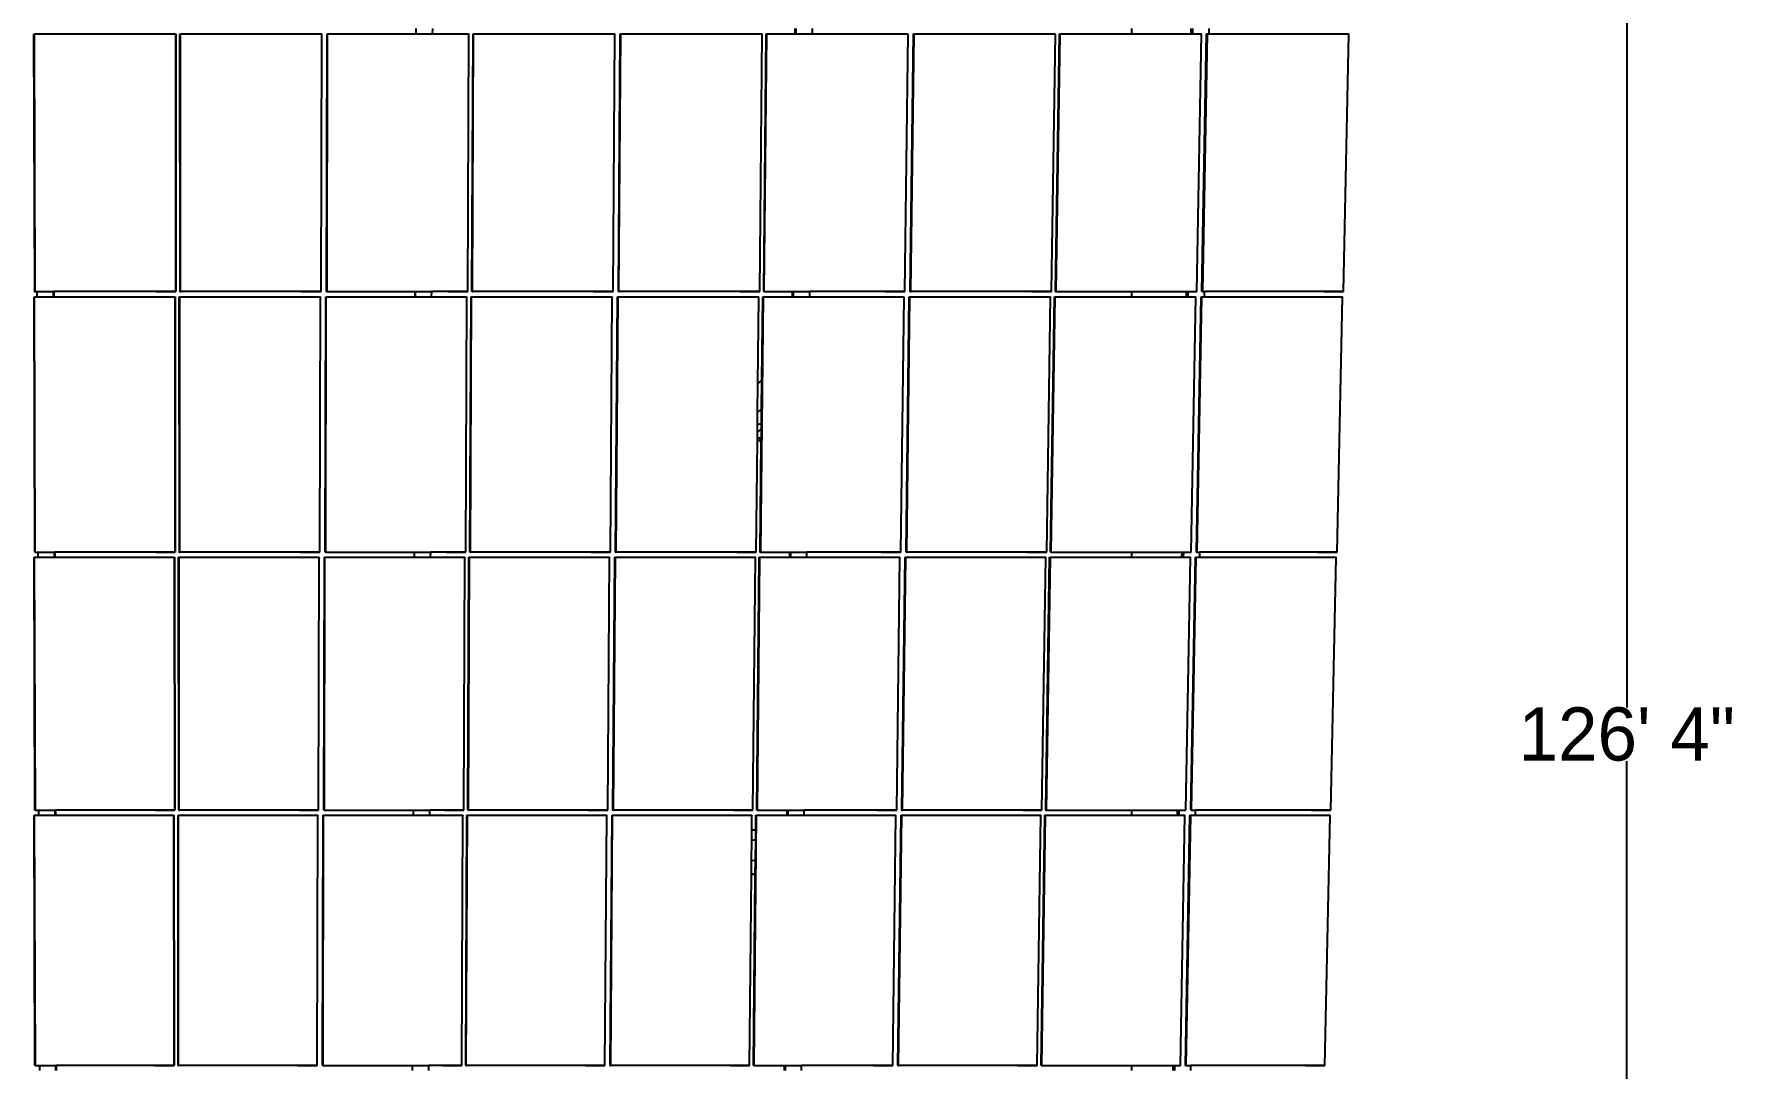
# Model space of a CAD drawing. Header units: inches. Extents: x -877 to 684, y -1170 to 1151.
# Drawn here: x -83 to 684, y -64 to 403 of the extents above; entities that cross this region are included whole.
import ezdxf

# ---------------------------------------------------------------- set-up
doc = ezdxf.new("R2010")
doc.units = ezdxf.units.IN
doc.header["$MEASUREMENT"] = 0
doc.dimstyles.get("Standard").update_dxf_attribs({"dimtxt": 24, "dimasz": 0.18, "dimexe": 0.18, "dimexo": 0.0625, "dimgap": 0.09, "dimtad": 0, "dimtih": 1, "dimtoh": 1, "dimdec": 4, "dimzin": 0, "dimdsep": 46, "dimtxsty": 'Standard', "dimcen": 0.09, "dimclrd": 1, "dimclre": 1, "dimclrt": 1, "dimadec": 0, "dimazin": 0, "dimtfac": 1, "dimtdec": 4, "dimtofl": 0, "dimtmove": 0, "dimatfit": 3, "dimfxl": 1, "dimtolj": 1, "dimtzin": 0, "dimarcsym": 0})

# ---------------------------------------------------------------- blocks, each defined once
blk = doc.blocks.new('*D1')
at = {"color": 1, "lineweight": -2, "transparency": 16777216}
for p, q in [((525.22, 1014.76), (636.3, 1014.76)), ((636.12, 1014.58), (636.12, 98.97)), ((636.12, -840.82), (636.12, 74.79)), ((481.15, -841), (636.3, -841))]:
    blk.add_line(p, q, dxfattribs=at)
at = {"color": 1, "transparency": 16777216}
for points in [[(636.09, 1014.58), (636.15, 1014.58), (636.12, 1014.76)], [(636.09, -840.82), (636.15, -840.82), (636.12, -841)]]:
    blk.add_solid(points, dxfattribs=at)
at = {"layer": 'Defpoints', "color": 0, "transparency": 16777216}
for p in [(525.15, 1014.76), (481.08, -841), (636.12, -841)]:
    blk.add_point(p, dxfattribs=at)
at = {"color": 1, "transparency": 16777216, "insert": (636.12, 86.88), "char_height": 24, "attachment_point": 5}
blk.add_mtext('\\A1;126\' 4"', dxfattribs=at)

msp = doc.modelspace()

# ---------------------------------------------------------------- linework, layer by layer
for p, q in [((-83.41542, 403.21768), (-83.44477, 403.18355)), ((-83.44477, 403.18355), (-83.24874, 403.18245)), ((-83.05052, 286.87324), (-83.44477, 403.18355)), ((-83.24874, 403.18245), (-83.15572, 403.18355)), ((-82.85541, 286.87298), (-83.24874, 403.18245)), ((-19.39535, 403.18249), (-83.15572, 403.18355)), ((-74.75549, 403.21754), (-19.38853, 403.21663)), ((-19.38853, 403.21663), (-19.39535, 403.18249)), ((-19.30372, 286.8722), (-19.39535, 403.18249)), ((-19.38853, 403.21663), (-19.29696, 286.9469)), ((-17.48553, 403.21517), (-17.49168, 403.18103)), ((-17.49168, 403.18103), (-17.29565, 403.17994)), ((-17.40904, 286.87075), (-17.49168, 403.18103)), ((-17.48553, 403.21517), (46.54139, 403.21412)), ((-17.29565, 403.17994), (-17.20263, 403.18103)), ((-17.21393, 286.87049), (-17.29565, 403.17994)), ((46.55773, 403.17998), (-17.20263, 403.18103)), ((46.33775, 286.86971), (46.55773, 403.17998)), ((46.54958, 403.19696), (46.54139, 403.21412)), ((46.54958, 403.19696), (46.55773, 403.17998)), ((48.7838, 286.94441), (49.0153, 403.21412)), ((48.80089, 286.86971), (49.03255, 403.17998)), ((48.99599, 286.86945), (49.22858, 403.17888)), ((49.0153, 403.21412), (49.03255, 403.17998)), ((49.0153, 403.21412), (89.07337, 403.21346)), ((49.03255, 403.17998), (49.22858, 403.17888)), ((49.22858, 403.17888), (49.32161, 403.17998)), ((113.08186, 403.17892), (49.32161, 403.17998)), ((89.08203, 405.671), (89.07337, 403.21346)), ((89.07337, 403.21346), (89.26248, 403.21345)), ((89.26248, 403.21345), (89.27115, 405.671)), ((89.26248, 403.21345), (96.66894, 403.21333)), ((96.66894, 403.21333), (96.67834, 405.67086)), ((96.66894, 403.21333), (113.04217, 403.21306)), ((112.54767, 286.86866), (113.08186, 403.17892)), ((113.04217, 403.21306), (113.06216, 403.19591)), ((113.06216, 403.19591), (113.08186, 403.17892)), ((114.40227, 286.94192), (114.94517, 403.2116)), ((114.44234, 286.86721), (114.98562, 403.17746)), ((114.63745, 286.86696), (115.18165, 403.17637)), ((114.94517, 403.2116), (114.98562, 403.17746)), ((114.94517, 403.2116), (178.97203, 403.21055)), ((114.98562, 403.17746), (115.18165, 403.17637)), ((115.18165, 403.17637), (115.27468, 403.17746)), ((179.03486, 403.17641), (115.27468, 403.17746)), ((178.18912, 286.86617), (179.03486, 403.17641)), ((178.97203, 403.21055), (179.00368, 403.19339)), ((179.00368, 403.19339), (179.03486, 403.17641)), ((180.589, 286.94087), (181.44598, 403.21055)), ((180.65225, 286.86617), (181.50984, 403.17641)), ((180.84735, 286.86592), (181.70586, 403.17532)), ((181.44598, 403.21055), (181.50984, 403.17641)), ((181.44598, 403.21055), (245.47284, 403.2095)), ((181.50984, 403.17641), (181.70586, 403.17532)), ((181.70586, 403.17532), (181.7989, 403.17641)), ((245.55902, 403.17536), (181.7989, 403.17641)), ((244.39902, 286.86513), (245.55902, 403.17536)), ((245.47284, 403.2095), (245.51625, 403.19234)), ((245.51625, 403.19234), (245.55902, 403.17536)), ((246.20744, 286.93838), (247.37583, 403.20804)), ((246.29368, 286.86368), (247.46289, 403.1739)), ((246.48878, 286.86343), (247.65891, 403.1728)), ((247.37583, 403.20804), (247.46289, 403.1739)), ((247.37583, 403.20804), (260.29294, 403.20782)), ((247.46289, 403.1739), (247.65891, 403.1728)), ((247.65891, 403.1728), (247.75194, 403.1739)), ((311.512, 403.17284), (247.75194, 403.1739)), ((260.31824, 405.66544), (260.29294, 403.20782)), ((260.29294, 403.20782), (260.84555, 403.20781)), ((260.84555, 403.20781), (260.87091, 405.66543)), ((260.84555, 403.20781), (268.25202, 403.20769)), ((268.25202, 403.20769), (268.27809, 405.66529)), ((268.25202, 403.20769), (311.40268, 403.20698)), ((310.04044, 286.86264), (311.512, 403.17284)), ((311.512, 403.17284), (311.40268, 403.20698)), ((312.39415, 286.93734), (313.87663, 403.20698)), ((312.50357, 286.86264), (313.98709, 403.17284)), ((312.69868, 286.86238), (314.18311, 403.17175)), ((313.87663, 403.20698), (313.98709, 403.17284)), ((313.87663, 403.20698), (377.90347, 403.20593)), ((313.98709, 403.17284), (314.18311, 403.17175)), ((314.18311, 403.17175), (314.27615, 403.17284)), ((378.03614, 403.17179), (314.27615, 403.17284)), ((376.25033, 286.86159), (378.03614, 403.17179)), ((378.03614, 403.17179), (377.90347, 403.20593)), ((378.01258, 286.93485), (379.80645, 403.20447)), ((378.14499, 286.86015), (379.94011, 403.17033)), ((378.34009, 286.85989), (380.13613, 403.16923)), ((379.80645, 403.20447), (379.94011, 403.17033)), ((379.80645, 403.20447), (412.38804, 403.20393)), ((379.94011, 403.17033), (380.13613, 403.16923)), ((380.13613, 403.16923), (380.22917, 403.17033)), ((443.9891, 403.16927), (380.22917, 403.17033)), ((412.38804, 405.6615), (412.38804, 403.20393)), ((412.38804, 403.20393), (439.12205, 403.20349)), ((439.16473, 405.66105), (439.12205, 403.20349)), ((439.12205, 403.20349), (440.05433, 403.20348)), ((440.05433, 403.20348), (440.0971, 405.66105)), ((440.05433, 403.20348), (443.83328, 403.20342)), ((441.89173, 286.8591), (443.9891, 403.16927)), ((443.9891, 403.16927), (443.83328, 403.20342)), ((444.19927, 286.93381), (446.30723, 403.20342)), ((444.35486, 286.8591), (446.4643, 403.16927)), ((444.54996, 286.85885), (446.66031, 403.16818)), ((446.30723, 403.20342), (446.4643, 403.16927)), ((446.30723, 403.20342), (447.46079, 403.2034)), ((446.4643, 403.16927), (446.66031, 403.16818)), ((446.66031, 403.16818), (446.75336, 403.16927)), ((510.51366, 403.16822), (446.75336, 403.16927)), ((447.46079, 403.2034), (447.50428, 405.66105)), ((447.46079, 403.2034), (510.33406, 403.20236)), ((508.1016, 286.85806), (510.51366, 403.16822)), ((510.33406, 403.20236), (510.51366, 403.16822)), ((-83.36039, 286.87215), (-83.43079, 286.87215)), ((-83.39318, 284.481), (-83.42239, 284.40544)), ((-83.42239, 284.40544), (-83.2273, 284.40436)), ((-83.03013, 169.2122), (-83.42239, 284.40544)), ((-83.39318, 284.481), (-81.93411, 284.48097)), ((-83.2273, 284.40436), (-83.13473, 284.40544)), ((-82.83596, 169.21195), (-83.2273, 284.40436)), ((-83.05052, 286.87324), (-83.1431, 286.87215)), ((-19.68201, 284.4044), (-83.13473, 284.40544)), ((-83.005, 286.87299), (-83.05052, 286.87324)), ((-83.005, 286.87299), (-82.85541, 286.87298)), ((-82.85541, 286.87298), (-82.7847, 286.87298)), ((-82.76283, 286.87324), (-82.7847, 286.87298)), ((-82.76283, 286.87324), (-81.94189, 286.87322)), ((-81.93411, 284.48097), (-81.94189, 286.87322)), ((-81.94189, 286.87322), (-74.56951, 286.87308)), ((-81.93411, 284.48097), (-74.56242, 284.48085)), ((-74.56242, 284.48085), (-74.56951, 286.87308)), ((-74.56951, 286.87308), (-74.41157, 286.87307)), ((-74.56242, 284.48085), (-74.4045, 284.48085)), ((-74.41157, 286.87307), (-74.4045, 284.48085)), ((-19.30372, 286.8722), (-74.41157, 286.87307)), ((-74.4045, 284.48085), (-19.67512, 284.47996)), ((-28.15903, 286.87219), (-19.30371, 286.87074)), ((-19.67512, 284.47996), (-19.68201, 284.4044)), ((-19.58946, 169.21117), (-19.68201, 284.4044)), ((-19.67512, 284.47996), (-19.58264, 169.32651)), ((-19.29696, 286.9469), (-19.30372, 286.8722)), ((-19.30371, 286.87074), (-19.30372, 286.8722)), ((-17.71891, 286.86966), (-17.78931, 286.86966)), ((-17.78129, 284.47851), (-17.78752, 284.40295)), ((-17.78752, 284.40295), (-17.59243, 284.40187)), ((-17.70388, 169.20973), (-17.78752, 284.40295)), ((-17.78129, 284.47851), (45.93676, 284.47747)), ((-17.59243, 284.40187), (-17.49986, 284.40295)), ((-17.50971, 169.20948), (-17.59243, 284.40187)), ((-17.40904, 286.87075), (-17.50162, 286.86966)), ((45.95285, 284.40191), (-17.49986, 284.40295)), ((-17.36353, 286.8705), (-17.40904, 286.87075)), ((-17.36353, 286.8705), (-17.21393, 286.87049)), ((-17.21393, 286.87049), (-17.14322, 286.87049)), ((-17.12135, 286.87075), (-17.14322, 286.87049)), ((46.33775, 286.86971), (-17.12135, 286.87075)), ((37.48245, 286.8697), (46.33775, 286.86825)), ((45.73678, 169.2087), (45.95285, 284.40191)), ((45.93676, 284.47747), (45.95285, 284.40191)), ((46.33775, 286.86825), (46.33775, 286.86971)), ((48.17129, 169.32404), (48.39878, 284.47747)), ((48.18808, 169.2087), (48.41573, 284.40191)), ((48.38225, 169.20845), (48.61082, 284.40082)), ((48.39878, 284.47747), (48.41573, 284.40191)), ((48.39878, 284.47747), (88.65516, 284.47681)), ((48.41573, 284.40191), (48.61082, 284.40082)), ((48.491, 286.86862), (48.42061, 286.86862)), ((48.61082, 284.40082), (48.70339, 284.40191)), ((112.1561, 284.40086), (48.70339, 284.40191)), ((48.80089, 286.86971), (48.7083, 286.86862)), ((48.80089, 286.86971), (48.7838, 286.94441)), ((48.8464, 286.86945), (48.80089, 286.86971)), ((48.8464, 286.86945), (48.99599, 286.86945)), ((48.99599, 286.86945), (49.0667, 286.86945)), ((49.08858, 286.86971), (49.0667, 286.86945)), ((49.08858, 286.86971), (88.66358, 286.86894)), ((88.66358, 286.86894), (88.65516, 284.47681)), ((88.65516, 284.47681), (88.84332, 284.4768)), ((88.66358, 286.86894), (88.85176, 286.86894)), ((88.84332, 284.4768), (88.85176, 286.86894)), ((88.84332, 284.4768), (96.21501, 284.47668)), ((88.85176, 286.86894), (96.22415, 286.8688)), ((96.21501, 284.47668), (96.22415, 286.8688)), ((96.21501, 284.47668), (112.11683, 284.47642)), ((112.54767, 286.86866), (96.22415, 286.8688)), ((103.69236, 286.86866), (112.54766, 286.8672)), ((111.62873, 169.20767), (112.1561, 284.40086)), ((112.11683, 284.47642), (112.1561, 284.40086)), ((112.54766, 286.8672), (112.54767, 286.86866)), ((113.47475, 169.32158), (114.01065, 284.47498)), ((113.5143, 169.20623), (114.05058, 284.39942)), ((113.70847, 169.20598), (114.24566, 284.39833)), ((114.01065, 284.47498), (114.05058, 284.39942)), ((114.01065, 284.47498), (177.72876, 284.47393)), ((114.05058, 284.39942), (114.24566, 284.39833)), ((114.13246, 286.86613), (114.06206, 286.86613)), ((114.24566, 284.39833), (114.33824, 284.39942)), ((177.79093, 284.39838), (114.33824, 284.39942)), ((114.44234, 286.86721), (114.34975, 286.86613)), ((114.44234, 286.86721), (114.40227, 286.94192)), ((114.48785, 286.86696), (114.44234, 286.86721)), ((114.48785, 286.86696), (114.63745, 286.86696)), ((114.63745, 286.86696), (114.70816, 286.86696)), ((114.73003, 286.86721), (114.70816, 286.86696)), ((178.18912, 286.86617), (114.73003, 286.86721)), ((169.33381, 286.86617), (178.18911, 286.86471)), ((176.95495, 169.2052), (177.79093, 284.39838)), ((177.72876, 284.47393), (177.79093, 284.39838)), ((178.18911, 286.86471), (178.18912, 286.86617)), ((179.34373, 169.32054), (180.19071, 284.47393)), ((179.40625, 169.2052), (180.25382, 284.39838)), ((179.60041, 169.20495), (180.44889, 284.39729)), ((180.19071, 284.47393), (180.25382, 284.39838)), ((180.19071, 284.47393), (243.90874, 284.47289)), ((180.25382, 284.39838), (180.44889, 284.39729)), ((180.34236, 286.86509), (180.27197, 286.86509)), ((180.44889, 284.39729), (180.54148, 284.39838)), ((243.99407, 284.39733), (180.54148, 284.39838)), ((180.65225, 286.86617), (180.55966, 286.86509)), ((180.65225, 286.86617), (180.589, 286.94087)), ((180.69776, 286.86592), (180.65225, 286.86617)), ((180.69776, 286.86592), (180.84735, 286.86592)), ((180.84735, 286.86592), (180.91806, 286.86591)), ((180.93994, 286.86617), (180.91806, 286.86591)), ((244.39902, 286.86513), (180.93994, 286.86617)), ((235.54371, 286.86512), (244.39901, 286.86367)), ((243.60366, 245.18803), (243.99407, 284.39733)), ((243.99407, 284.39733), (243.90874, 284.47289)), ((244.39901, 286.86367), (244.39902, 286.86513)), ((244.73245, 169.20273), (245.88864, 284.39589)), ((244.92662, 169.20248), (246.08371, 284.3948)), ((245.42682, 247.02305), (245.80255, 284.47144)), ((245.80255, 284.47144), (245.88864, 284.39589)), ((245.80255, 284.47144), (259.07082, 284.47123)), ((245.88864, 284.39589), (246.08371, 284.3948)), ((245.98379, 286.8626), (245.9134, 286.8626)), ((246.08371, 284.3948), (246.1763, 284.39589)), ((309.62886, 284.39484), (246.1763, 284.39589)), ((246.29368, 286.86368), (246.20109, 286.8626)), ((246.29368, 286.86368), (246.20744, 286.93838)), ((246.33919, 286.86343), (246.29368, 286.86368)), ((246.33919, 286.86343), (246.48878, 286.86343)), ((246.48878, 286.86343), (246.5595, 286.86342)), ((246.58137, 286.86368), (246.5595, 286.86342)), ((246.58137, 286.86368), (259.09544, 286.86344)), ((259.09544, 286.86344), (259.07082, 284.47123)), ((259.07082, 284.47123), (259.62067, 284.47122)), ((259.09544, 286.86344), (259.64535, 286.86343)), ((259.62067, 284.47122), (259.64535, 286.86343)), ((259.62067, 284.47122), (266.99236, 284.4711)), ((259.64535, 286.86343), (267.01774, 286.86328)), ((266.99236, 284.4711), (267.01774, 286.86328)), ((266.99236, 284.4711), (309.52058, 284.4704)), ((310.04044, 286.86264), (267.01774, 286.86328)), ((301.18514, 286.86263), (310.04043, 286.86118)), ((308.17308, 169.2017), (309.62886, 284.39484)), ((309.62886, 284.39484), (309.52058, 284.4704)), ((310.04043, 286.86118), (310.04044, 286.86264)), ((310.51614, 169.31704), (311.9826, 284.4704)), ((310.62438, 169.2017), (312.09186, 284.39484)), ((310.81855, 169.20145), (312.28693, 284.39376)), ((311.9826, 284.4704), (312.09186, 284.39484)), ((311.9826, 284.4704), (375.70062, 284.46936)), ((312.09186, 284.39484), (312.28693, 284.39376)), ((312.19368, 286.86155), (312.12329, 286.86155)), ((312.28693, 284.39376), (312.37952, 284.39484)), ((375.8322, 284.3938), (312.37952, 284.39484)), ((312.50357, 286.86264), (312.39415, 286.93734)), ((312.50357, 286.86264), (312.41098, 286.86155)), ((312.54908, 286.86238), (312.50357, 286.86264)), ((312.54908, 286.86238), (312.69868, 286.86238)), ((312.69868, 286.86238), (312.76939, 286.86238)), ((312.79126, 286.86264), (312.76939, 286.86238)), ((376.25033, 286.86159), (312.79126, 286.86264)), ((367.39502, 286.86159), (376.25031, 286.86014)), ((374.06501, 169.20066), (375.8322, 284.3938)), ((375.70062, 284.46936), (375.8322, 284.3938)), ((375.81956, 169.31458), (377.59442, 284.46791)), ((375.95027, 169.19923), (377.72666, 284.39235)), ((376.14473, 169.19898), (377.92173, 284.39127)), ((376.25031, 286.86014), (376.25033, 286.86159)), ((377.59442, 284.46791), (377.72666, 284.39235)), ((377.59442, 284.46791), (412.38804, 284.46734)), ((377.72666, 284.39235), (377.92173, 284.39127)), ((377.83509, 286.85906), (377.76469, 286.85906)), ((377.92173, 284.39127), (378.01432, 284.39235)), ((378.14499, 286.86015), (378.01258, 286.93485)), ((441.46699, 284.39131), (378.01432, 284.39235)), ((378.14499, 286.86015), (378.05238, 286.85906)), ((378.19049, 286.85989), (378.14499, 286.86015)), ((378.19049, 286.85989), (378.34009, 286.85989)), ((378.34009, 286.85989), (378.4108, 286.85989)), ((378.43268, 286.86015), (378.4108, 286.85989)), ((378.43268, 286.86015), (412.38804, 286.85949)), ((412.38804, 286.85949), (412.38804, 284.46734)), ((412.38804, 286.85949), (437.10184, 286.8591)), ((412.38804, 284.46734), (437.0603, 284.46694)), ((433.03643, 286.8591), (441.89171, 286.85764)), ((437.10184, 286.8591), (437.0603, 284.46694)), ((437.0603, 284.46694), (437.98792, 284.46692)), ((437.10184, 286.8591), (438.02955, 286.8591)), ((437.98792, 284.46692), (438.02955, 286.8591)), ((437.98792, 284.46692), (441.31243, 284.46687)), ((438.02955, 286.8591), (441.89173, 286.8591)), ((439.39118, 169.1982), (441.46699, 284.39131)), ((441.31243, 284.46687), (441.46699, 284.39131)), ((441.68851, 169.31354), (443.77445, 284.46687)), ((441.84214, 169.1982), (443.92987, 284.39131)), ((441.89171, 286.85764), (441.89173, 286.8591)), ((442.03664, 169.19795), (444.12493, 284.39022)), ((443.77445, 284.46687), (443.92987, 284.39131)), ((443.77445, 284.46687), (445.3596, 284.46684)), ((443.92987, 284.39131), (444.12493, 284.39022)), ((444.04496, 286.85802), (443.97457, 286.85802)), ((444.12493, 284.39022), (444.21753, 284.39131)), ((444.35486, 286.8591), (444.19927, 286.93381)), ((507.67019, 284.39026), (444.21753, 284.39131)), ((444.35486, 286.8591), (444.26226, 286.85802)), ((444.40037, 286.85885), (444.35486, 286.8591)), ((444.40037, 286.85885), (444.54996, 286.85885)), ((444.54996, 286.85885), (444.62067, 286.85885)), ((444.64255, 286.8591), (444.62067, 286.85885)), ((444.64255, 286.8591), (445.40193, 286.85908)), ((445.3596, 284.46684), (445.40193, 286.85908)), ((445.3596, 284.46684), (507.49245, 284.46583)), ((508.1016, 286.85806), (445.40193, 286.85908)), ((499.2463, 286.85805), (508.10157, 286.8566)), ((505.28309, 169.19716), (507.67019, 284.39026)), ((507.49245, 284.46583), (507.67019, 284.39026)), ((508.10157, 286.8566), (508.1016, 286.85806)), ((243.6035, 245.17187), (245.42665, 247.00677)), ((243.60366, 245.18803), (245.42682, 247.02305)), ((245.29523, 233.90864), (245.42665, 247.00677)), ((245.42665, 247.00677), (245.42682, 247.02305)), ((243.47402, 232.17196), (243.6035, 245.17187)), ((243.6035, 245.17187), (243.60366, 245.18803)), ((243.41992, 226.73996), (243.47402, 232.17196)), ((243.47402, 232.17196), (245.29523, 233.90864)), ((245.23096, 227.50272), (245.29523, 233.90864)), ((243.35972, 220.69506), (243.38532, 223.26601)), ((243.38532, 223.26601), (243.38559, 223.29281)), ((243.4006, 223.28129), (243.38532, 223.26601)), ((243.38559, 223.29281), (243.41992, 226.73996)), ((243.4006, 223.28129), (243.38559, 223.29281)), ((245.20673, 225.08742), (243.4006, 223.28129)), ((244.42103, 227.02158), (243.41992, 226.73996)), ((245.23096, 227.50272), (244.42103, 227.02158)), ((245.16266, 220.69506), (245.20673, 225.08742)), ((245.20673, 225.08742), (245.23096, 227.50272)), ((242.84689, 169.20417), (243.34706, 219.42457)), ((243.34706, 219.42457), (243.35972, 220.69506)), ((243.94861, 219.42457), (243.34706, 219.42457)), ((245.16266, 220.69506), (243.35972, 220.69506)), ((243.94861, 219.42457), (245.16085, 220.51494)), ((245.14991, 219.42457), (243.94861, 219.42457)), ((244.64717, 169.31808), (245.14991, 219.42457)), ((245.14991, 219.42457), (245.16085, 220.51494)), ((245.16085, 220.51494), (245.16266, 220.69506)), ((-83.33852, 169.21113), (-83.40857, 169.21113)), ((-83.03013, 169.2122), (-83.12227, 169.21113)), ((-82.98484, 169.21195), (-83.03013, 169.2122)), ((-82.98484, 169.21195), (-82.83596, 169.21195)), ((-82.83596, 169.21195), (-82.76559, 169.21195)), ((-82.74382, 169.2122), (-82.76559, 169.21195)), ((-82.74382, 169.2122), (-81.55883, 169.21217)), ((-81.55126, 166.8842), (-81.55883, 169.21217)), ((-81.55883, 169.21217), (-74.22091, 169.21203)), ((-74.21401, 166.88408), (-74.22091, 169.21203)), ((-74.22091, 169.21203), (-74.06376, 169.21203)), ((-74.06376, 169.21203), (-74.05688, 166.88408)), ((-19.58946, 169.21117), (-74.06376, 169.21203)), ((-28.40225, 169.21116), (-19.58946, 169.20972)), ((-19.58264, 169.32651), (-19.58946, 169.21117)), ((-19.58946, 169.20972), (-19.58946, 169.21117)), ((-18.01227, 169.20866), (-18.08233, 169.20866)), ((-17.70388, 169.20973), (-17.79602, 169.20866)), ((-17.65859, 169.20948), (-17.70388, 169.20973)), ((-17.65859, 169.20948), (-17.50971, 169.20948)), ((-17.50971, 169.20948), (-17.43934, 169.20948)), ((-17.41757, 169.20973), (-17.43934, 169.20948)), ((45.73678, 169.2087), (-17.41757, 169.20973)), ((36.92399, 169.20869), (45.73677, 169.20726)), ((45.73677, 169.20726), (45.73678, 169.2087)), ((47.87969, 169.20762), (47.80963, 169.20762)), ((48.18808, 169.2087), (48.09594, 169.20763)), ((48.18808, 169.2087), (48.17129, 169.32404)), ((48.23337, 169.20845), (48.18808, 169.2087)), ((48.23337, 169.20845), (48.38225, 169.20845)), ((48.38225, 169.20845), (48.45262, 169.20845)), ((48.47439, 169.2087), (48.45262, 169.20845)), ((48.47439, 169.2087), (88.24916, 169.20794)), ((88.24916, 169.20794), (88.24096, 166.88007)), ((88.24916, 169.20794), (88.4364, 169.20793)), ((88.42818, 166.88007), (88.4364, 169.20793)), ((88.4364, 169.20793), (95.77432, 169.20779)), ((95.76542, 166.87995), (95.77432, 169.20779)), ((111.62873, 169.20767), (95.77432, 169.20779)), ((102.81595, 169.20766), (111.62873, 169.20622)), ((111.62873, 169.20622), (111.62873, 169.20767)), ((113.20591, 169.20516), (113.13585, 169.20516)), ((113.5143, 169.20623), (113.42216, 169.20516)), ((113.5143, 169.20623), (113.47475, 169.32158)), ((113.5596, 169.20598), (113.5143, 169.20623)), ((113.5596, 169.20598), (113.70847, 169.20598)), ((113.70847, 169.20598), (113.77884, 169.20598)), ((113.80061, 169.20623), (113.77884, 169.20598)), ((176.95495, 169.2052), (113.80061, 169.20623)), ((168.14217, 169.20519), (176.95494, 169.20376)), ((176.95494, 169.20376), (176.95495, 169.2052)), ((179.09785, 169.20412), (179.02779, 169.20412)), ((179.40625, 169.2052), (179.3141, 169.20412)), ((179.40625, 169.2052), (179.34373, 169.32054)), ((179.45154, 169.20495), (179.40625, 169.2052)), ((179.45154, 169.20495), (179.60041, 169.20495)), ((179.60041, 169.20495), (179.67079, 169.20495)), ((179.69256, 169.2052), (179.67079, 169.20495)), ((242.84689, 169.20417), (179.69256, 169.2052)), ((234.03411, 169.20416), (242.84687, 169.20272)), ((242.84687, 169.20272), (242.84689, 169.20417)), ((244.42405, 169.20166), (244.35399, 169.20166)), ((244.73245, 169.20273), (244.6403, 169.20166)), ((244.73245, 169.20273), (244.64717, 169.31808)), ((244.77774, 169.20248), (244.73245, 169.20273)), ((244.77774, 169.20248), (244.92662, 169.20248)), ((244.92662, 169.20248), (244.99699, 169.20248)), ((245.01876, 169.20273), (244.99699, 169.20248)), ((245.01876, 169.20273), (257.88439, 169.20248)), ((257.88439, 169.20248), (257.86043, 166.87454)), ((257.88439, 169.20248), (258.43157, 169.20247)), ((258.40755, 166.87454), (258.43157, 169.20247)), ((258.43157, 169.20247), (265.76949, 169.20233)), ((265.74479, 166.87442), (265.76949, 169.20233)), ((308.17308, 169.2017), (265.76949, 169.20233)), ((299.3603, 169.20169), (308.17306, 169.20026)), ((308.17306, 169.20026), (308.17308, 169.2017)), ((310.31598, 169.20062), (310.24592, 169.20062)), ((310.62438, 169.2017), (310.51614, 169.31704)), ((310.62438, 169.2017), (310.53223, 169.20062)), ((310.66967, 169.20145), (310.62438, 169.2017)), ((310.66967, 169.20145), (310.81855, 169.20145)), ((310.81855, 169.20145), (310.88892, 169.20144)), ((310.91069, 169.2017), (310.88892, 169.20144)), ((374.06501, 169.20066), (310.91069, 169.2017)), ((365.25223, 169.20066), (374.06498, 169.19922)), ((374.06498, 169.19922), (374.06501, 169.20066)), ((375.64215, 169.19816), (375.5721, 169.19816)), ((375.81956, 169.31458), (375.95027, 169.19923)), ((375.95056, 169.19923), (375.8584, 169.19816)), ((375.99585, 169.19898), (375.95027, 169.19923)), ((375.99585, 169.19898), (376.14473, 169.19898)), ((376.14473, 169.19898), (376.2151, 169.19898)), ((376.23687, 169.19923), (376.2151, 169.19898)), ((376.23687, 169.19923), (412.38804, 169.19854)), ((412.38804, 169.19854), (412.38804, 166.87067)), ((412.38804, 169.19854), (435.05876, 169.1982)), ((430.5784, 169.19819), (439.39115, 169.19675)), ((435.05876, 169.1982), (435.01834, 166.8703)), ((435.05876, 169.1982), (435.98186, 169.1982)), ((435.94135, 166.87028), (435.98186, 169.1982)), ((435.98186, 169.1982), (439.39118, 169.1982)), ((439.39115, 169.19675), (439.39118, 169.1982)), ((441.53407, 169.19712), (441.46401, 169.19712)), ((441.68851, 169.31354), (441.84214, 169.1982)), ((441.84248, 169.1982), (441.75032, 169.19712)), ((441.88777, 169.19795), (441.84214, 169.1982)), ((441.88777, 169.19795), (442.03664, 169.19795)), ((442.03664, 169.19795), (442.10701, 169.19794)), ((442.12879, 169.1982), (442.10701, 169.19794)), ((442.12879, 169.1982), (443.31978, 169.19817)), ((443.27858, 166.8702), (443.31978, 169.19817)), ((505.28309, 169.19716), (443.31978, 169.19817)), ((496.47031, 169.19716), (505.28306, 169.19572)), ((505.28306, 169.19572), (505.28309, 169.19716)), ((-83.37116, 166.88423), (-83.40022, 166.76805)), ((-83.40022, 166.76805), (-83.20607, 166.76697)), ((-83.00994, 52.67585), (-83.40022, 166.76805)), ((-83.37116, 166.88423), (-81.55126, 166.8842)), ((-83.20607, 166.76697), (-83.11394, 166.76805)), ((-82.8167, 52.6756), (-83.20607, 166.76697)), ((-19.96591, 166.76701), (-83.11394, 166.76805)), ((-81.55126, 166.8842), (-74.21401, 166.88408)), ((-74.21401, 166.88408), (-74.05688, 166.88408)), ((-74.05688, 166.88408), (-19.95895, 166.8832)), ((-19.95895, 166.8832), (-19.96591, 166.76701)), ((-19.87248, 52.67483), (-19.96591, 166.76701)), ((-19.95895, 166.8832), (-19.86558, 52.83003)), ((-18.07422, 166.88176), (-18.08052, 166.76558)), ((-18.08052, 166.76558), (-17.88637, 166.76451)), ((-17.99591, 52.67341), (-18.08052, 166.76558)), ((-18.07422, 166.88176), (45.33798, 166.88073)), ((-17.88637, 166.76451), (-17.79424, 166.76558)), ((-17.80267, 52.67316), (-17.88637, 166.76451)), ((45.35378, 166.76455), (-17.79424, 166.76558)), ((45.14154, 52.67239), (45.35378, 166.76455)), ((45.33798, 166.88073), (45.35378, 166.76455)), ((47.56463, 52.82759), (47.78818, 166.88073)), ((47.58113, 52.67239), (47.80484, 166.76455)), ((47.77437, 52.67214), (47.99898, 166.76347)), ((47.78818, 166.88073), (47.80484, 166.76455)), ((47.78818, 166.88073), (88.24096, 166.88007)), ((47.80484, 166.76455), (47.99898, 166.76347)), ((47.99898, 166.76347), (48.09112, 166.76455)), ((111.23913, 166.76351), (48.09112, 166.76455)), ((88.24096, 166.88007), (88.42818, 166.88007)), ((88.42818, 166.88007), (95.76542, 166.87995)), ((95.76542, 166.87995), (111.20037, 166.8797)), ((110.71858, 52.67136), (111.23913, 166.76351)), ((111.20037, 166.8797), (111.23913, 166.76351)), ((112.55609, 52.82515), (113.0851, 166.87826)), ((112.59514, 52.66994), (113.12451, 166.76208)), ((112.78837, 52.66969), (113.31866, 166.76101)), ((113.0851, 166.87826), (113.12451, 166.76208)), ((113.0851, 166.87826), (176.49728, 166.87723)), ((113.12451, 166.76208), (113.31866, 166.76101)), ((113.31866, 166.76101), (113.41079, 166.76208)), ((176.5588, 166.76105), (113.41079, 166.76208)), ((175.73257, 52.66892), (176.5588, 166.76105)), ((176.49728, 166.87723), (176.5588, 166.76105)), ((178.11037, 52.82413), (178.94748, 166.87723)), ((178.17216, 52.66892), (179.00985, 166.76105)), ((178.3654, 52.66867), (179.204, 166.75997)), ((178.94748, 166.87723), (179.00985, 166.76105)), ((178.94748, 166.87723), (242.35966, 166.8762)), ((179.00985, 166.76105), (179.204, 166.75997)), ((179.204, 166.75997), (179.29613, 166.76105)), ((242.44413, 166.76001), (179.29613, 166.76105)), ((241.30959, 52.66789), (242.44413, 166.76001)), ((242.35966, 166.8762), (242.44413, 166.76001)), ((243.10181, 52.82168), (244.24438, 166.87477)), ((243.18614, 52.66648), (244.32951, 166.75858)), ((243.37938, 52.66623), (244.52365, 166.75751)), ((244.24438, 166.87477), (244.32951, 166.75858)), ((244.24438, 166.87477), (257.86043, 166.87454)), ((244.32951, 166.75858), (244.52365, 166.75751)), ((244.52365, 166.75751), (244.61579, 166.75858)), ((307.76378, 166.75755), (244.61579, 166.75858)), ((257.86043, 166.87454), (258.40755, 166.87454)), ((258.40755, 166.87454), (265.74479, 166.87442)), ((265.74479, 166.87442), (307.65655, 166.87373)), ((306.32357, 52.66545), (307.76378, 166.75755)), ((307.65655, 166.87373), (307.76378, 166.75755)), ((308.65607, 52.82066), (310.10675, 166.87373)), ((308.76315, 52.66545), (310.21483, 166.75755)), ((308.95639, 52.6652), (310.40897, 166.75647)), ((310.10675, 166.87373), (310.21483, 166.75755)), ((310.10675, 166.87373), (373.51891, 166.8727)), ((310.21483, 166.75755), (310.40897, 166.75647)), ((310.40897, 166.75647), (310.50111, 166.75755)), ((373.6491, 166.75651), (310.50111, 166.75755)), ((371.90057, 52.66443), (373.6491, 166.75651)), ((373.51891, 166.8727), (373.6491, 166.75651)), ((373.64749, 52.81822), (375.40362, 166.87127)), ((373.77711, 52.66301), (375.53447, 166.75508)), ((373.97035, 52.66276), (375.7286, 166.75401)), ((375.40362, 166.87127), (375.53447, 166.75508)), ((375.40362, 166.87127), (412.38804, 166.87067)), ((375.53447, 166.75508), (375.7286, 166.75401)), ((375.7286, 166.75401), (375.82075, 166.75508)), ((438.96872, 166.75405), (375.82075, 166.75508)), ((412.38804, 166.87067), (435.01834, 166.8703)), ((435.01834, 166.8703), (435.94135, 166.87028)), ((435.94135, 166.87028), (438.81577, 166.87023)), ((436.91452, 52.66198), (438.96872, 166.75405)), ((438.81577, 166.87023), (438.96872, 166.75405)), ((439.20174, 52.81719), (441.26597, 166.87023)), ((439.35411, 52.66198), (441.41978, 166.75405)), ((439.54734, 52.66173), (441.6139, 166.75297)), ((441.26597, 166.87023), (441.41978, 166.75405)), ((441.26597, 166.87023), (443.27858, 166.8702)), ((441.41978, 166.75405), (441.6139, 166.75297)), ((441.6139, 166.75297), (441.70606, 166.75405)), ((504.85403, 166.75301), (441.70606, 166.75405)), ((443.27858, 166.8702), (504.67812, 166.8692)), ((502.49151, 52.66096), (504.85403, 166.75301)), ((504.67812, 166.8692), (504.85403, 166.75301)), ((-83.31685, 52.67479), (-83.38657, 52.67479)), ((-83.34935, 50.41103), (-83.37826, 50.25501)), ((-83.37826, 50.25501), (-83.18504, 50.25394)), ((-82.98994, -62.75185), (-83.37826, 50.25501)), ((-83.34935, 50.41103), (-81.17206, 50.411)), ((-83.18504, 50.25394), (-83.09335, 50.25501)), ((-82.79762, -62.7521), (-83.18504, 50.25394)), ((-83.00994, 52.67585), (-83.10163, 52.67479)), ((-20.2471, 50.25398), (-83.09335, 50.25501)), ((-82.96486, 52.6756), (-83.00994, 52.67585)), ((-82.96486, 52.6756), (-82.8167, 52.6756)), ((-82.8167, 52.6756), (-82.74666, 52.6756)), ((-82.725, 52.67585), (-82.74666, 52.6756)), ((-82.725, 52.67585), (-81.17944, 52.67582)), ((-81.17206, 50.411), (-81.17944, 52.67582)), ((-81.17944, 52.67582), (-73.87565, 52.67568)), ((-81.17206, 50.411), (-73.86894, 50.41088)), ((-73.86894, 50.41088), (-73.87565, 52.67568)), ((-73.87565, 52.67568), (-73.71928, 52.67568)), ((-73.86894, 50.41088), (-73.71258, 50.41088)), ((-73.71928, 52.67568), (-73.71258, 50.41088)), ((-19.87248, 52.67483), (-73.71928, 52.67568)), ((-73.71258, 50.41088), (-20.24008, 50.41001)), ((-28.64314, 52.67482), (-19.87248, 52.6734)), ((-20.24008, 50.41001), (-20.2471, 50.25398)), ((-20.1528, -62.75287), (-20.2471, 50.25398)), ((-20.24008, 50.41001), (-20.14584, -62.55856)), ((-19.86558, 52.83003), (-19.87248, 52.67483)), ((-19.87248, 52.6734), (-19.87248, 52.67483)), ((-18.30282, 52.67235), (-18.37255, 52.67235)), ((-18.36435, 50.40859), (-18.37072, 50.25256)), ((-18.37072, 50.25256), (-18.17749, 50.2515)), ((-18.28516, -62.75427), (-18.37072, 50.25256)), ((-18.36435, 50.40859), (44.74492, 50.40757)), ((-18.17749, 50.2515), (-18.0858, 50.25256)), ((-18.09284, -62.75452), (-18.17749, 50.2515)), ((-17.99591, 52.67341), (-18.08761, 52.67235)), ((44.76044, 50.25154), (-18.0858, 50.25256)), ((-17.95083, 52.67316), (-17.99591, 52.67341)), ((-17.95083, 52.67316), (-17.80267, 52.67316)), ((-17.80267, 52.67316), (-17.73263, 52.67316)), ((-17.71097, 52.67341), (-17.73263, 52.67316)), ((45.14154, 52.67239), (-17.71097, 52.67341)), ((36.37088, 52.67238), (45.14154, 52.67096)), ((44.55197, -62.75529), (44.76044, 50.25154)), ((44.74492, 50.40757), (44.76044, 50.25154)), ((45.14154, 52.67096), (45.14154, 52.67239)), ((46.96374, -62.56098), (47.18341, 50.40757)), ((46.97995, -62.75529), (47.19978, 50.25154)), ((47.17227, -62.75553), (47.393, 50.25048)), ((47.18341, 50.40757), (47.19978, 50.25154)), ((47.18341, 50.40757), (87.83071, 50.40691)), ((47.19978, 50.25154), (47.393, 50.25048)), ((47.27421, 52.67132), (47.20449, 52.67132)), ((47.393, 50.25048), (47.48469, 50.25154)), ((110.33093, 50.25052), (47.48469, 50.25154)), ((47.58113, 52.67239), (47.48943, 52.67132)), ((47.58113, 52.67239), (47.56463, 52.82759)), ((47.62621, 52.67214), (47.58113, 52.67239)), ((47.62621, 52.67214), (47.77437, 52.67214)), ((47.77437, 52.67214), (47.84441, 52.67213)), ((47.86607, 52.67239), (47.84441, 52.67213)), ((47.86607, 52.67239), (87.83869, 52.67162)), ((87.83869, 52.67162), (87.83071, 50.40691)), ((87.83071, 50.40691), (88.01701, 50.40691)), ((87.83869, 52.67162), (88.02501, 52.67162)), ((88.01701, 50.40691), (88.02501, 52.67162)), ((88.01701, 50.40691), (95.32014, 50.40679)), ((88.02501, 52.67162), (95.3288, 52.67148)), ((95.32014, 50.40679), (95.3288, 52.67148)), ((95.32014, 50.40679), (110.29267, 50.40655)), ((110.71858, 52.67136), (95.3288, 52.67148)), ((101.94791, 52.67136), (110.71857, 52.66993)), ((109.81708, -62.7563), (110.33093, 50.25052)), ((110.29267, 50.40655), (110.33093, 50.25052)), ((110.71857, 52.66993), (110.71858, 52.67136)), ((111.64617, -62.5634), (112.16839, 50.40513)), ((111.68471, -62.7577), (112.2073, 50.2491)), ((111.87703, -62.75795), (112.40052, 50.24803)), ((112.16839, 50.40513), (112.2073, 50.2491)), ((112.16839, 50.40513), (175.27764, 50.4041)), ((112.2073, 50.2491), (112.40052, 50.24803)), ((112.28821, 52.66888), (112.21849, 52.66888)), ((112.40052, 50.24803), (112.49221, 50.2491)), ((175.33844, 50.24807), (112.49221, 50.2491)), ((112.59514, 52.66994), (112.50343, 52.66888)), ((112.59514, 52.66994), (112.55609, 52.82515)), ((112.64021, 52.66969), (112.59514, 52.66994)), ((112.64021, 52.66969), (112.78837, 52.66969)), ((112.78837, 52.66969), (112.85841, 52.66969)), ((112.88008, 52.66994), (112.85841, 52.66969)), ((175.73257, 52.66892), (112.88008, 52.66994)), ((166.96191, 52.66891), (175.73256, 52.66749)), ((174.52183, -62.75872), (175.33844, 50.24807)), ((175.27764, 50.4041), (175.33844, 50.24807)), ((175.73256, 52.66749), (175.73257, 52.66892)), ((176.88874, -62.56441), (177.71614, 50.4041)), ((176.94981, -62.75872), (177.77778, 50.24807)), ((177.14213, -62.75897), (177.971, 50.24701)), ((177.71614, 50.4041), (177.77778, 50.24807)), ((177.71614, 50.4041), (240.82538, 50.40308)), ((177.77778, 50.24807), (177.971, 50.24701)), ((177.86524, 52.66785), (177.79551, 52.66785)), ((177.971, 50.24701), (178.06269, 50.24807)), ((240.90892, 50.24705), (178.06269, 50.24807)), ((178.17216, 52.66892), (178.08045, 52.66785)), ((178.17216, 52.66892), (178.11037, 52.82413)), ((178.21723, 52.66867), (178.17216, 52.66892)), ((178.21723, 52.66867), (178.3654, 52.66867)), ((178.3654, 52.66867), (178.43543, 52.66867)), ((178.4571, 52.66892), (178.43543, 52.66867)), ((241.30959, 52.66789), (178.4571, 52.66892)), ((232.53893, 52.66789), (241.30958, 52.66647)), ((240.82538, 50.40308), (240.90892, 50.24705)), ((240.845, 43.80997), (240.90892, 50.24705)), ((241.30958, 52.66647), (241.30959, 52.66789)), ((241.65455, -62.76114), (242.78528, 50.24563)), ((241.84686, -62.76139), (242.97849, 50.24457)), ((242.63516, 43.80997), (242.70109, 50.40166)), ((242.70109, 50.40166), (242.78528, 50.24563)), ((242.70109, 50.40166), (256.66161, 50.40144)), ((242.78528, 50.24563), (242.97849, 50.24457)), ((242.87922, 52.66541), (242.80949, 52.66541)), ((242.97849, 50.24457), (243.07019, 50.24563)), ((305.9164, 50.24461), (243.07019, 50.24563)), ((243.18614, 52.66648), (243.09443, 52.66541)), ((243.18614, 52.66648), (243.10181, 52.82168)), ((243.23122, 52.66623), (243.18614, 52.66648)), ((243.23122, 52.66623), (243.37938, 52.66623)), ((243.37938, 52.66623), (243.44942, 52.66622)), ((243.47108, 52.66648), (243.44942, 52.66622)), ((243.47108, 52.66648), (256.68492, 52.66622)), ((256.68492, 52.66622), (256.66161, 50.40144)), ((256.66161, 50.40144), (257.20602, 50.40143)), ((256.68492, 52.66622), (257.22939, 52.66621)), ((257.20602, 50.40143), (257.22939, 52.66621)), ((257.20602, 50.40143), (264.50914, 50.40131)), ((257.22939, 52.66621), (264.53317, 52.66607)), ((264.50914, 50.40131), (264.53317, 52.66607)), ((264.50914, 50.40131), (305.81032, 50.40064)), ((306.32357, 52.66545), (264.53317, 52.66607)), ((297.55291, 52.66545), (306.32355, 52.66402)), ((304.49165, -62.76215), (305.9164, 50.24461)), ((305.81032, 50.40064), (305.9164, 50.24461)), ((306.32355, 52.66402), (306.32357, 52.66545)), ((306.8137, -62.56784), (308.24882, 50.40064)), ((306.91963, -62.76215), (308.35575, 50.24461)), ((307.11195, -62.7624), (308.54895, 50.24354)), ((308.24882, 50.40064), (308.35575, 50.24461)), ((308.24882, 50.40064), (371.35805, 50.39962)), ((308.35575, 50.24461), (308.54895, 50.24354)), ((308.45622, 52.66439), (308.3865, 52.66439)), ((308.54895, 50.24354), (308.64066, 50.24461)), ((371.48687, 50.24358), (308.64066, 50.24461)), ((308.76315, 52.66545), (308.65607, 52.82066)), ((308.76315, 52.66545), (308.67144, 52.66439)), ((308.80823, 52.6652), (308.76315, 52.66545)), ((308.80823, 52.6652), (308.95639, 52.6652)), ((308.95639, 52.6652), (309.02643, 52.6652)), ((309.04809, 52.66545), (309.02643, 52.6652)), ((371.90057, 52.66443), (309.04809, 52.66545)), ((363.12991, 52.66442), (371.90055, 52.663)), ((369.75672, -62.76317), (371.48687, 50.24358)), ((371.35805, 50.39962), (371.48687, 50.24358)), ((371.49608, -62.57026), (373.23375, 50.3982)), ((371.62434, -62.76457), (373.36322, 50.24216)), ((371.81666, -62.76482), (373.55643, 50.2411)), ((371.90055, 52.663), (371.90057, 52.66443)), ((373.23375, 50.3982), (373.36322, 50.24216)), ((373.23375, 50.3982), (412.38804, 50.39756)), ((373.36322, 50.24216), (373.55643, 50.2411)), ((373.47018, 52.66194), (373.40046, 52.66194)), ((373.55643, 50.2411), (373.64813, 50.24216)), ((373.77711, 52.66301), (373.64749, 52.81822)), ((436.49433, 50.24114), (373.64813, 50.24216)), ((373.77711, 52.66301), (373.6854, 52.66194)), ((373.82219, 52.66276), (373.77711, 52.66301)), ((373.82219, 52.66276), (373.97035, 52.66276)), ((373.97035, 52.66276), (374.04039, 52.66276)), ((374.06205, 52.66301), (374.04039, 52.66276)), ((374.06205, 52.66301), (412.38804, 52.66228)), ((412.38804, 52.66228), (412.38804, 50.39756)), ((412.38804, 52.66228), (433.03521, 52.66198)), ((412.38804, 50.39756), (432.99589, 50.39723)), ((428.14386, 52.66198), (436.9145, 52.66056)), ((433.03521, 52.66198), (432.99589, 50.39723)), ((432.99589, 50.39723), (433.91433, 50.39721)), ((433.03521, 52.66198), (433.95374, 52.66198)), ((433.91433, 50.39721), (433.95374, 52.66198)), ((433.91433, 50.39721), (436.34297, 50.39717)), ((433.95374, 52.66198), (436.91452, 52.66198)), ((434.46143, -62.76559), (436.49433, 50.24114)), ((436.34297, 50.39717), (436.49433, 50.24114)), ((436.73862, -62.57128), (438.78147, 50.39717)), ((436.88941, -62.76559), (438.93367, 50.24114)), ((436.9145, 52.66056), (436.91452, 52.66198)), ((437.08173, -62.76583), (439.12688, 50.24008)), ((438.78147, 50.39717), (438.93367, 50.24114)), ((438.78147, 50.39717), (441.21745, 50.39714)), ((438.93367, 50.24114), (439.12688, 50.24008)), ((439.04717, 52.66092), (438.97745, 52.66092)), ((439.12688, 50.24008), (439.21859, 50.24114)), ((439.35411, 52.66198), (439.20174, 52.81719)), ((502.06478, 50.24012), (439.21859, 50.24114)), ((439.35411, 52.66198), (439.26239, 52.66092)), ((439.39918, 52.66174), (439.35411, 52.66198)), ((439.39918, 52.66174), (439.54734, 52.66173)), ((439.54734, 52.66173), (439.61738, 52.66173)), ((439.63905, 52.66199), (439.61738, 52.66173)), ((439.63905, 52.66199), (441.25753, 52.66195)), ((441.21745, 50.39714), (441.25753, 52.66195)), ((441.21745, 50.39714), (501.89068, 50.39615)), ((502.49151, 52.66096), (441.25753, 52.66195)), ((493.72085, 52.66096), (502.49148, 52.65953)), ((499.72649, -62.7666), (502.06478, 50.24012)), ((501.89068, 50.39615), (502.06478, 50.24012)), ((502.49148, 52.65953), (502.49151, 52.66096)), ((240.70664, 29.87418), (240.79858, 39.1346)), ((240.79858, 39.1346), (240.845, 43.80997)), ((240.79858, 39.1346), (242.59131, 39.42596)), ((240.845, 43.80997), (242.63516, 43.80997)), ((242.49799, 30.09651), (242.59131, 39.42596)), ((242.59131, 39.42596), (242.63516, 43.80997)), ((239.78692, -62.75973), (240.64358, 23.5223)), ((240.64358, 23.5223), (240.64493, 23.6585)), ((242.43223, 23.5223), (240.64358, 23.5223)), ((240.64493, 23.6585), (240.70664, 29.87418)), ((242.4336, 23.6585), (240.64493, 23.6585)), ((240.70664, 29.87418), (242.49799, 30.09651)), ((241.57114, -62.56683), (242.43223, 23.5223)), ((242.43223, 23.5223), (242.4336, 23.6585)), ((242.4336, 23.6585), (242.49799, 30.09651)), ((-83.29539, -62.75291), (-83.36478, -62.75291)), ((-82.98994, -62.75185), (-83.0812, -62.7529)), ((-82.94507, -62.7521), (-82.98994, -62.75185)), ((-82.94507, -62.7521), (-82.79762, -62.7521)), ((-82.79762, -62.7521), (-82.72791, -62.7521)), ((-82.70635, -62.75185), (-82.72791, -62.7521)), ((-82.70635, -62.75185), (-80.80365, -62.75189)), ((-80.79648, -64.95465), (-80.80365, -62.75189)), ((-80.80365, -62.75189), (-73.53367, -62.75203)), ((-73.52714, -64.95477), (-73.53367, -62.75203)), ((-73.53367, -62.75203), (-73.37807, -62.75203)), ((-73.37807, -62.75203), (-73.37156, -64.95477)), ((-20.1528, -62.75287), (-73.37807, -62.75203)), ((-28.88174, -62.75287), (-20.1528, -62.75428)), ((-20.14584, -62.55856), (-20.1528, -62.75287)), ((-20.1528, -62.75428), (-20.1528, -62.75287)), ((-18.59061, -62.75532), (-18.66, -62.75532)), ((-18.28516, -62.75427), (-18.37642, -62.75532)), ((-18.24029, -62.75452), (-18.28516, -62.75427)), ((-18.24029, -62.75452), (-18.09284, -62.75452)), ((-18.09284, -62.75452), (-18.02313, -62.75452)), ((-18.00157, -62.75427), (-18.02313, -62.75452)), ((44.55197, -62.75529), (-18.00157, -62.75427)), ((35.82303, -62.75529), (44.55197, -62.7567)), ((44.55197, -62.7567), (44.55197, -62.75529)), ((46.6745, -62.75634), (46.6051, -62.75634)), ((46.97995, -62.75529), (46.88869, -62.75634)), ((46.97995, -62.75529), (46.96374, -62.56098)), ((47.02482, -62.75553), (46.97995, -62.75529)), ((47.02482, -62.75553), (47.17227, -62.75553)), ((47.17227, -62.75553), (47.24198, -62.75553)), ((47.26354, -62.75528), (47.24198, -62.75553)), ((47.26354, -62.75528), (87.43213, -62.75605)), ((87.43213, -62.75605), (87.42437, -64.9587)), ((87.43213, -62.75605), (87.61753, -62.75605)), ((87.60976, -64.9587), (87.61753, -62.75605)), ((87.61753, -62.75605), (94.88751, -62.75619)), ((94.87909, -64.95882), (94.88751, -62.75619)), ((109.81708, -62.7563), (94.88751, -62.75619)), ((101.08813, -62.7563), (109.81707, -62.75772)), ((109.81707, -62.75772), (109.81708, -62.7563)), ((111.37925, -62.75876), (111.30986, -62.75876)), ((111.68471, -62.7577), (111.59344, -62.75876)), ((111.68471, -62.7577), (111.64617, -62.5634)), ((111.72957, -62.75795), (111.68471, -62.7577)), ((111.72957, -62.75795), (111.87703, -62.75795)), ((111.87703, -62.75795), (111.94674, -62.75795)), ((111.9683, -62.7577), (111.94674, -62.75795)), ((174.52183, -62.75872), (111.9683, -62.7577)), ((165.79289, -62.75872), (174.52182, -62.76014)), ((174.52182, -62.76014), (174.52183, -62.75872)), ((176.64435, -62.75977), (176.57495, -62.75977)), ((176.94981, -62.75872), (176.85854, -62.75977)), ((176.94981, -62.75872), (176.88874, -62.56441)), ((176.99467, -62.75896), (176.94981, -62.75872)), ((176.99467, -62.75896), (177.14213, -62.75897)), ((177.14213, -62.75897), (177.21183, -62.75897)), ((177.23339, -62.75872), (177.21183, -62.75897)), ((239.78692, -62.75973), (177.23339, -62.75872)), ((231.05798, -62.75974), (239.78691, -62.76115)), ((239.78691, -62.76115), (239.78692, -62.75973)), ((241.34908, -62.76219), (241.27969, -62.76219)), ((241.65455, -62.76114), (241.56327, -62.76219)), ((241.65455, -62.76114), (241.57114, -62.56683)), ((241.69941, -62.76138), (241.65455, -62.76114)), ((241.69941, -62.76138), (241.84686, -62.76139)), ((241.84686, -62.76139), (241.91657, -62.76139)), ((241.93813, -62.76114), (241.91657, -62.76139)), ((241.93813, -62.76114), (255.49686, -62.7614)), ((255.49686, -62.7614), (255.47418, -64.96412)), ((255.49686, -62.7614), (256.03864, -62.76141)), ((256.01592, -64.96413), (256.03864, -62.76141)), ((256.03864, -62.76141), (263.30862, -62.76155)), ((263.28525, -64.96425), (263.30862, -62.76155)), ((304.49165, -62.76215), (263.30862, -62.76155)), ((295.7627, -62.76216), (304.49163, -62.76357)), ((304.49163, -62.76357), (304.49165, -62.76215)), ((306.61416, -62.76321), (306.54477, -62.76321)), ((306.91963, -62.76215), (306.8137, -62.56784)), ((306.91963, -62.76215), (306.82835, -62.76321)), ((306.96449, -62.7624), (306.91963, -62.76215)), ((306.96449, -62.7624), (307.11195, -62.7624)), ((307.11195, -62.7624), (307.18165, -62.7624)), ((307.20321, -62.76215), (307.18165, -62.7624)), ((369.75672, -62.76317), (307.20321, -62.76215)), ((361.02778, -62.76317), (369.7567, -62.76458)), ((369.7567, -62.76458), (369.75672, -62.76317)), ((371.31887, -62.76563), (371.24948, -62.76563)), ((371.62434, -62.76457), (371.49608, -62.57026)), ((371.62434, -62.76457), (371.53306, -62.76563)), ((371.6692, -62.76482), (371.62434, -62.76457)), ((371.6692, -62.76482), (371.81666, -62.76482)), ((371.81666, -62.76482), (371.88636, -62.76482)), ((371.90793, -62.76457), (371.88636, -62.76482)), ((371.90793, -62.76457), (412.38804, -62.76534)), ((412.38804, -62.76534), (412.38804, -64.96799)), ((412.38804, -62.76534), (431.03091, -62.76559)), ((425.73249, -62.76559), (434.4614, -62.767)), ((431.03091, -62.76559), (430.99267, -64.96829)), ((431.03091, -62.76559), (431.94492, -62.76559)), ((431.90659, -64.96831), (431.94492, -62.76559)), ((431.94492, -62.76559), (434.46143, -62.76559)), ((434.4614, -62.767), (434.46143, -62.76559)), ((436.58393, -62.76664), (436.51454, -62.76664)), ((436.88941, -62.76559), (436.73862, -62.57128)), ((436.88941, -62.76559), (436.79813, -62.76664)), ((436.93427, -62.76583), (436.88941, -62.76559)), ((436.93427, -62.76583), (437.08173, -62.76583)), ((437.08173, -62.76583), (437.15143, -62.76584)), ((437.17299, -62.76559), (437.15143, -62.76584)), ((437.17299, -62.76559), (439.2149, -62.76563)), ((439.17592, -64.96838), (439.2149, -62.76563)), ((499.72649, -62.7666), (439.2149, -62.76563)), ((490.99755, -62.76661), (499.72646, -62.76802)), ((499.72646, -62.76802), (499.72649, -62.7666))]:
    msp.add_line(p, q)

# ---------------------------------------------------------------- dimensions: what is measured, and where the dimension line sits
dim = msp.add_linear_dim(base=(636.12105, -841.00366), p1=(525.15488, 1014.76374), p2=(481.08415, -841.00366), angle=90, text='126\' 4"', dimstyle='Standard')
dim.commit()
dim.dimension.update_dxf_attribs({"geometry": '*D1', "text_midpoint": (636.12105, 86.88004)})

doc.saveas('drawing.dxf')
